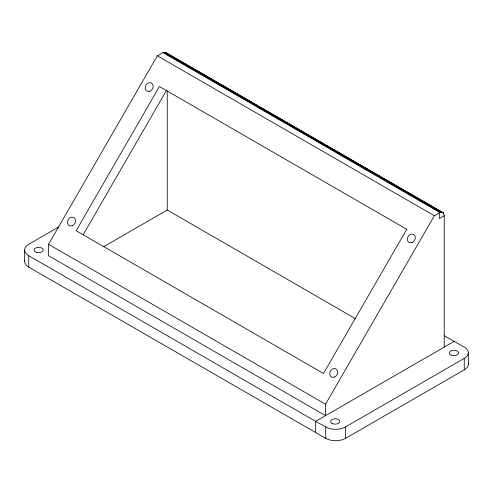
<?xml version="1.0" encoding="UTF-8"?>
<svg xmlns="http://www.w3.org/2000/svg" width="493" height="493" viewBox="0 0 493 493"><rect width="100%" height="100%" fill="white"/><g stroke="black" fill="none" stroke-linecap="round" stroke-linejoin="round"><path stroke-width="0.74" d="M442.794 212.526C439.676 211.226 437.008 214.831 434.351 215.724L325.534 404.211L325.534 415.63L48.536 255.707L48.536 244.288L157.353 55.801C160.052 54.951 162.678 51.247 165.796 52.603L443.225 212.84L444.242 215.724L444.242 347.09M83.157 234.742L166.4 90.558M406.725 229.307L323.482 373.491L76.162 230.699L159.405 86.522L407.052 229.498M58.759 226.959L28.748 244.288A13.989 8.079 0 0 0 28.748 255.707L28.748 267.132L325.756 438.351A13.989 8.079 0 0 0 345.538 438.351L464.252 369.812A13.989 8.079 0 0 0 468.233 363.045M103.505 246.814L167.244 210.018L355.823 318.891M444.242 215.724L439.3 218.584L439.3 212.871M464.252 369.812L464.252 358.386A13.989 8.079 0 0 0 465.46 347.762L454.139 341.384L315.637 421.342L28.748 255.707M315.637 432.768L315.637 421.342L325.756 426.926A13.989 8.079 0 0 0 345.538 426.926L464.252 358.386M165.309 52.387L443.225 212.84M164.773 52.283L443.583 213.253M164.194 52.289L441.192 212.212M163.584 52.4L440.576 212.323M162.949 52.622L439.947 212.545M157.353 55.801L434.351 215.724M444.15 335.616L454.139 341.384M48.536 244.288L325.534 404.211M165.796 52.603L166.585 53.33M468.35 352.68L468.35 364.099M345.538 426.926L345.538 438.351M325.756 426.926L325.756 438.351M167.244 90.749L167.244 210.018M24.65 249.994L24.65 261.419M28.748 267.132A13.989 8.079 0 0 1 24.767 260.366M36.334 252.305A4.616 2.668 0 0 0 43.255 249.994A4.616 2.668 0 0 0 36.334 247.689A4.616 2.668 0 0 0 36.334 252.305M331.962 423.339A4.616 2.668 0 0 0 339.689 422.15A4.616 2.668 0 0 0 334.032 418.884A4.616 2.668 0 0 0 331.962 423.339M451.631 355.225A4.616 2.668 0 0 0 458.558 352.92A4.616 2.668 0 0 0 451.631 350.609A4.616 2.668 0 0 0 451.631 355.225M72.218 225.732A4.616 3.771 -60 0 0 74.616 218.196A4.616 3.771 -60 0 0 67.787 220.784A4.616 3.771 -60 0 0 72.218 225.732M334.377 377.09A4.616 3.771 -60 0 0 336.774 369.553A4.616 3.771 -60 0 0 329.946 372.141A4.616 3.771 -60 0 0 334.377 377.09M412.025 242.599A4.616 3.771 -60 0 0 414.422 235.062A4.616 3.771 -60 0 0 407.594 237.651A4.616 3.771 -60 0 0 412.025 242.599M149.866 91.242A4.616 3.771 -60 0 0 152.263 83.711A4.616 3.771 -60 0 0 145.435 86.3A4.616 3.771 -60 0 0 149.866 91.242"/></g></svg>
